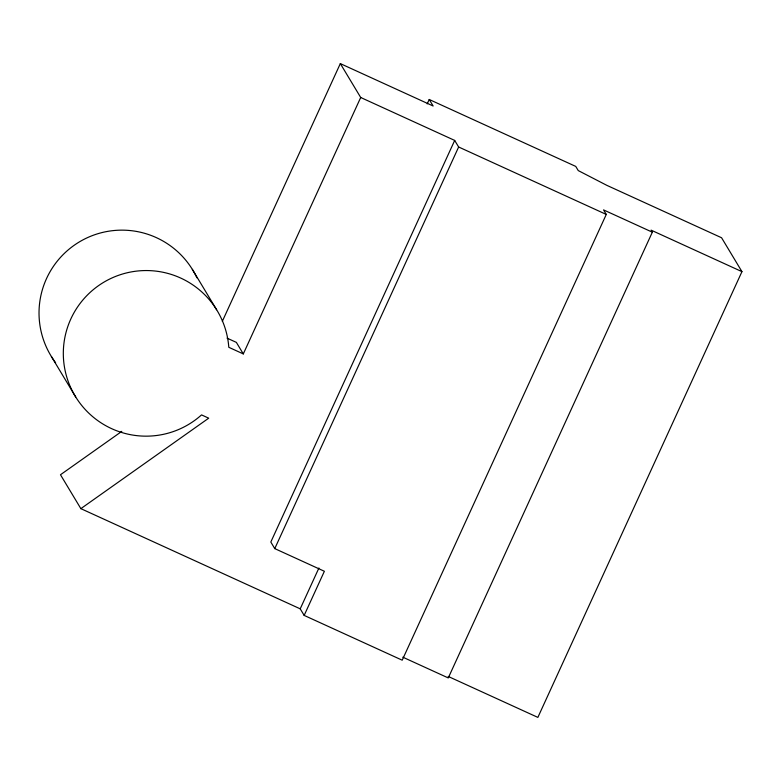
<?xml version="1.0" encoding="UTF-8"?>
<svg xmlns="http://www.w3.org/2000/svg" width="781" height="781" viewBox="0 0 781 781"><rect width="100%" height="100%" fill="white"/><g stroke="black" fill="none" stroke-linecap="round" stroke-linejoin="round"><path stroke-width="1.17" d="M222.312 321.362L340.321 63.603L433.133 106.001L429.208 99.48L427.178 103.912M121.797 431.366L60.479 474.75L80.863 508.646L208.712 418.177L201.537 414.896A82.864 82.786 -31 0 1 73.951 394.005A82.864 82.786 -31 0 1 122.295 274.082A82.864 82.786 -31 0 1 228.794 347.291L243.301 353.92L360.705 97.488L340.321 63.603M360.705 97.488L454.688 140.424L270.822 542.043L274.766 548.613L324.379 571.272L304.17 615.408L402.205 660.189L606.281 214.433L603.557 209.904L652.34 232.182L448.265 677.937L402.801 657.172M274.766 548.613L458.642 146.994L454.688 140.424M304.17 615.408L300.216 608.838L318.912 568.012M429.208 99.48L575.743 166.412L578.252 170.58L606.847 185.351L721.576 237.756L741.95 271.642L537.865 717.397L448.148 676.414M741.95 271.642L651.12 230.151L652.34 232.182M458.642 146.994L606.281 214.433M227.037 338.124L236.36 342.381L243.301 353.92M80.863 508.646L300.216 608.838M192.321 269.338L216.62 309.745M51.409 356.556L75.708 396.973M55.607 362.706A82.864 82.786 -31 0 1 79.232 241.983A82.864 82.786 -31 0 1 196.91 277.821"/></g></svg>
